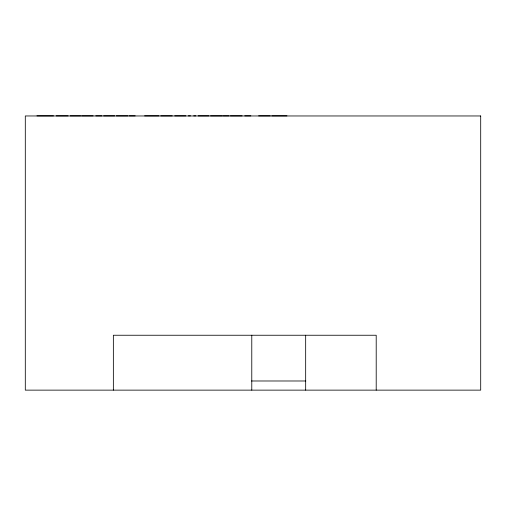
<?xml version="1.0" encoding="UTF-8"?>
<svg xmlns="http://www.w3.org/2000/svg" width="506" height="506" viewBox="0 0 506 506"><rect width="100%" height="100%" fill="white"/><g stroke="black" fill="none" stroke-linecap="round" stroke-linejoin="round"><path stroke-width="0.76" d="M36.919 115.868L53.516 115.868M56.21 115.868L68.152 115.868M70.182 115.868L80.644 115.868M81.586 115.868L93.117 115.868M95.779 115.868L101.921 115.868M103.597 115.868L114.71 115.868M116.323 115.868L128.088 115.868M129.327 115.868L135.197 115.868M144.589 115.868L158.973 115.868M160.75 115.868L172.274 115.868M174.715 115.868L185.828 115.868M188.365 115.868L190.49 115.868M193.671 115.868L195.828 115.868M198.175 115.868L208.978 115.868M210.515 115.868L222.45 115.868M223.241 115.868L229.11 115.868M230.375 115.868L242.14 115.868M244.721 115.868L250.862 115.868M258.604 115.868L270.274 115.868M271.766 115.868L286.972 115.868M251.539 380.986L305.769 380.986M376.205 390.132L376.205 335.244L113.357 335.244L113.357 390.132M305.668 335.244L305.668 390.132M251.779 335.244L251.779 390.132M480.7 115.963L25.3 115.963L25.3 390.132L480.7 390.132L480.7 115.963"/></g></svg>
